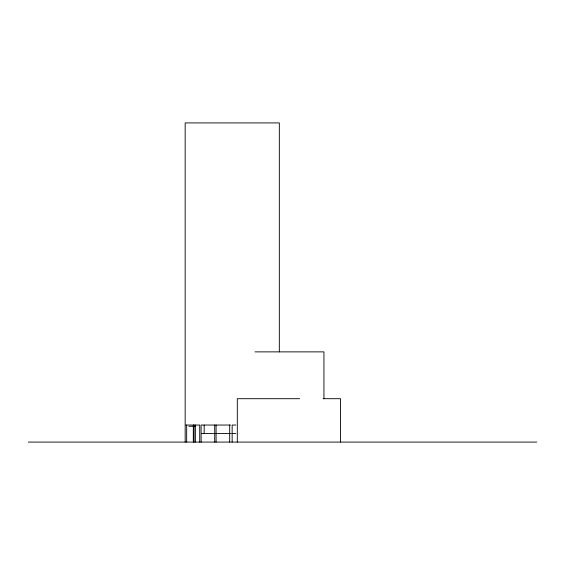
<?xml version="1.0" encoding="UTF-8"?>
<svg xmlns="http://www.w3.org/2000/svg" width="565" height="565" viewBox="0 0 565 565"><rect width="100%" height="100%" fill="white"/><g stroke="black" fill="none" stroke-linecap="round" stroke-linejoin="round"><path stroke-width="0.85" d="M255.006 351.875L323.95 351.875L323.95 398.699M299.627 398.699L237.307 398.699L237.307 442.084M323.201 398.699L340.561 398.699L340.561 442.084M185.899 425.042L199.72 425.042L199.72 442.084M230.577 425.042L201.112 425.042L201.112 442.084M235.859 425.042L232.151 425.042L232.151 442.084M188.894 426.278L195.751 426.278M201.79 433.56L230.577 433.56M231.728 433.56L235.859 433.56M28.25 442.084L536.75 442.084M279.329 351.875L279.329 122.916L185.165 122.916L185.165 442.084M229.694 425.042L229.694 442.084M216.084 425.042L216.084 442.084M214.714 425.042L214.714 442.084M204.163 425.042L204.163 433.56M195.356 425.042L195.356 442.084M194.042 425.042L194.042 442.084M193.315 425.042L193.315 442.084M186.662 425.042L186.662 442.084"/></g></svg>
